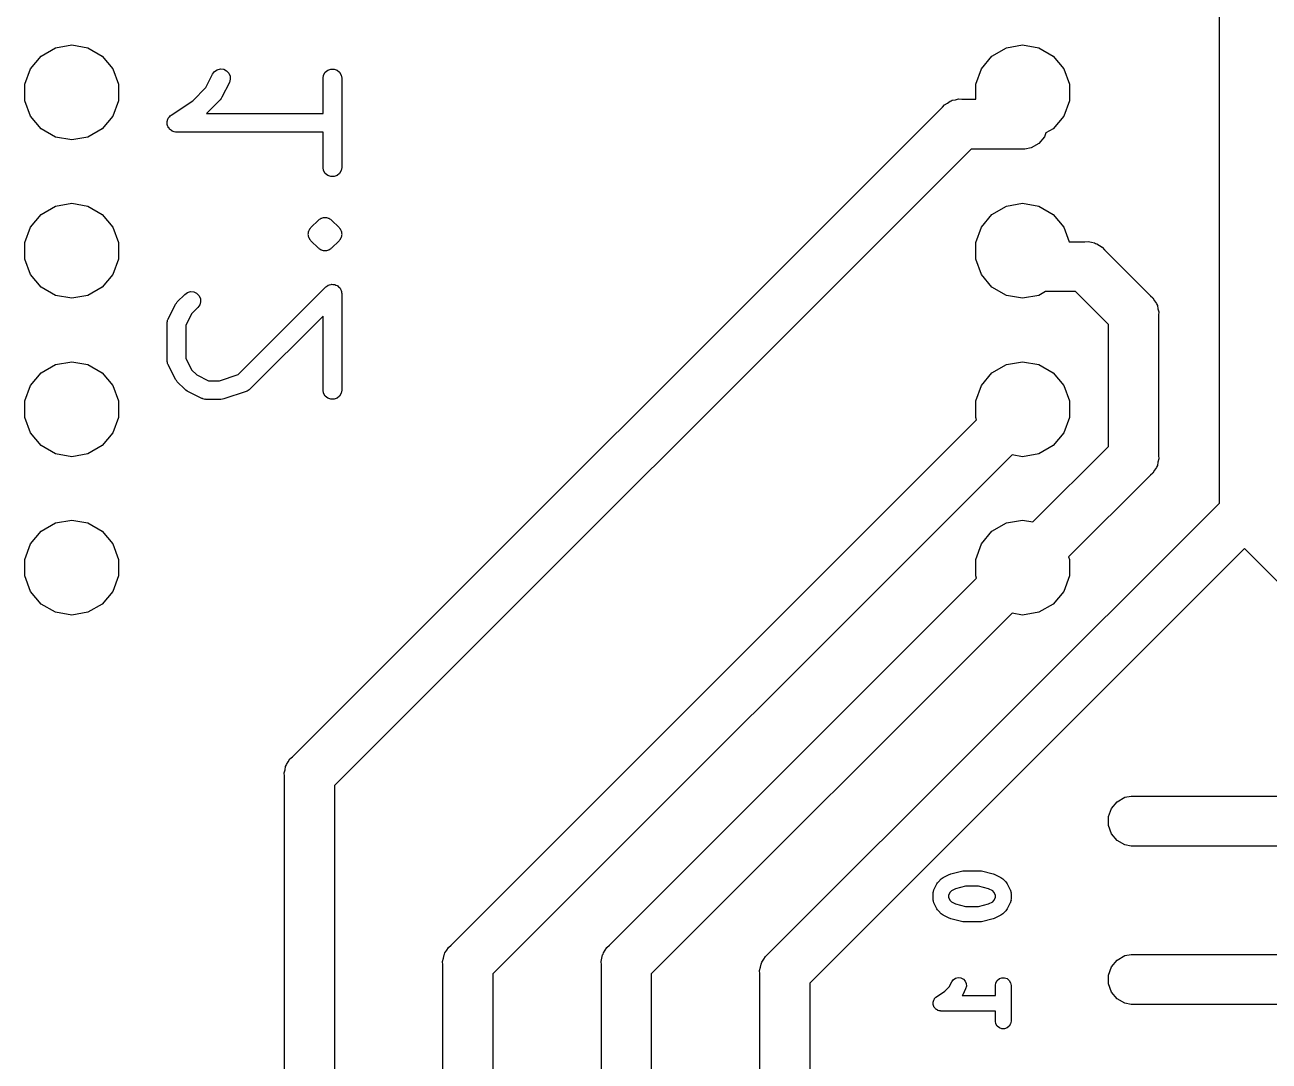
# Model space of a CAD drawing. Extents: x 112 to 225, y -124 to -58.
# Drawn here: x 132.35 to 152.29, y -105.2 to -88.58 of the extents above; entities that cross this region are included whole.
import ezdxf

# ---------------------------------------------------------------- set-up
doc = ezdxf.new("R2010")
doc.units = 0
doc.header["$MEASUREMENT"] = 0
doc.layers.add('BLACK', color=7, linetype='CONTINUOUS')

msp = doc.modelspace()

# ---------------------------------------------------------------- linework, layer by layer
at = {"layer": 'BLACK', "linetype": 'CONTINUOUS'}
for p, q in [((151.492, -96.2463), (151.492, -88.4095)), ((132.836, -88.9464), (133.096, -88.9004)), ((133.096, -88.9004), (133.356, -88.9464)), ((148.076, -88.9464), (148.336, -88.9004)), ((148.336, -88.9004), (148.596, -88.9464)), ((132.436, -89.2812), (132.606, -89.0786)), ((132.606, -89.0786), (132.836, -88.9464)), ((133.356, -88.9464), (133.586, -89.0786)), ((133.586, -89.0786), (133.756, -89.2812)), ((147.676, -89.2812), (147.846, -89.0786)), ((147.846, -89.0786), (148.076, -88.9464)), ((148.596, -88.9464), (148.826, -89.0786)), ((148.826, -89.0786), (148.996, -89.2812)), ((132.346, -89.5298), (132.436, -89.2812)), ((133.756, -89.2812), (133.846, -89.5298)), ((135.355, -89.3677), (135.386, -89.3258)), ((135.386, -89.3258), (135.43, -89.2971)), ((135.43, -89.2971), (135.48, -89.285)), ((135.48, -89.285), (135.532, -89.291)), ((135.532, -89.291), (135.579, -89.3143)), ((135.579, -89.3143), (135.614, -89.3521)), ((137.16, -89.3383), (137.2, -89.3049)), ((137.2, -89.3049), (137.249, -89.287)), ((137.249, -89.287), (137.301, -89.287)), ((137.301, -89.287), (137.35, -89.3049)), ((137.35, -89.3049), (137.39, -89.3383)), ((147.586, -89.5298), (147.676, -89.2812)), ((148.996, -89.2812), (149.086, -89.5298)), ((132.346, -89.7942), (132.346, -89.5298)), ((133.846, -89.5298), (133.846, -89.7942)), ((135.247, -89.584), (135.355, -89.3677)), ((135.623, -89.5018), (135.504, -89.7399)), ((135.614, -89.3521), (135.635, -89.3999)), ((135.638, -89.4519), (135.623, -89.5018)), ((135.635, -89.3999), (135.638, -89.4519)), ((137.125, -89.4348), (137.134, -89.3835)), ((137.125, -89.999), (137.125, -89.4348)), ((137.134, -89.3835), (137.16, -89.3383)), ((137.39, -89.3383), (137.416, -89.3835)), ((137.416, -89.3835), (137.425, -89.4348)), ((137.425, -89.4348), (137.425, -90.8633)), ((147.586, -89.77), (147.586, -89.5298)), ((149.086, -89.5298), (149.086, -89.7942)), ((135.037, -89.7944), (135.247, -89.584)), ((132.436, -90.0428), (132.346, -89.7942)), ((133.846, -89.7942), (133.756, -90.0428)), ((134.692, -90.0242), (135.037, -89.7944)), ((135.476, -89.7789), (135.256, -89.999)), ((135.49, -89.7592), (135.476, -89.7789)), ((135.504, -89.7399), (135.49, -89.7592)), ((136.636, -100.315), (147.051, -89.8995)), ((147.051, -89.8995), (147.085, -89.8589)), ((147.085, -89.8589), (147.131, -89.8323)), ((147.131, -89.8323), (147.174, -89.8019)), ((147.174, -89.8019), (147.192, -89.7973)), ((147.192, -89.7973), (147.207, -89.7883)), ((147.207, -89.7883), (147.259, -89.7791)), ((147.259, -89.7791), (147.311, -89.7654)), ((147.311, -89.7654), (147.364, -89.77)), ((147.364, -89.77), (147.586, -89.77)), ((149.086, -89.7942), (148.996, -90.0428)), ((132.606, -90.2454), (132.436, -90.0428)), ((133.756, -90.0428), (133.586, -90.2454)), ((134.627, -90.123), (134.63, -90.1152)), ((134.627, -90.1409), (134.627, -90.123)), ((134.63, -90.1152), (134.631, -90.1069)), ((134.631, -90.1069), (134.639, -90.0909)), ((134.639, -90.0909), (134.645, -90.074)), ((134.645, -90.074), (134.65, -90.0677)), ((134.65, -90.0677), (134.654, -90.0602)), ((134.654, -90.0602), (134.667, -90.0479)), ((134.667, -90.0479), (134.679, -90.0341)), ((134.679, -90.0341), (134.686, -90.03)), ((134.686, -90.03), (134.692, -90.0242)), ((135.256, -89.999), (137.125, -89.999)), ((148.996, -90.0428), (148.826, -90.2454)), ((132.836, -90.3776), (132.606, -90.2454)), ((133.586, -90.2454), (133.356, -90.3776)), ((134.625, -90.1587), (134.627, -90.1409)), ((134.627, -90.1668), (134.625, -90.1587)), ((134.627, -90.1751), (134.627, -90.1668)), ((134.633, -90.1919), (134.627, -90.1751)), ((134.638, -90.2093), (134.633, -90.1919)), ((134.642, -90.2162), (134.638, -90.2093)), ((134.645, -90.224), (134.642, -90.2162)), ((134.657, -90.2378), (134.645, -90.224)), ((134.666, -90.2527), (134.657, -90.2378)), ((134.673, -90.2576), (134.666, -90.2527)), ((134.679, -90.264), (134.673, -90.2576)), ((134.694, -90.2729), (134.679, -90.264)), ((134.708, -90.2835), (134.694, -90.2729)), ((134.716, -90.2858), (134.708, -90.2835)), ((134.724, -90.29), (134.716, -90.2858)), ((134.741, -90.2931), (134.724, -90.29)), ((134.758, -90.2981), (134.741, -90.2931)), ((134.767, -90.2976), (134.758, -90.2981)), ((134.775, -90.299), (134.767, -90.2976)), ((137.125, -90.299), (134.775, -90.299)), ((137.125, -90.8633), (137.125, -90.299)), ((148.71, -90.3121), (148.688, -90.3731)), ((148.826, -90.2454), (148.71, -90.3121)), ((133.096, -90.4236), (132.836, -90.3776)), ((133.356, -90.3776), (133.096, -90.4236)), ((148.597, -90.4811), (148.475, -90.5517)), ((148.688, -90.3731), (148.597, -90.4811)), ((147.512, -90.57), (137.306, -100.776)), ((148.371, -90.57), (147.512, -90.57)), ((148.475, -90.5517), (148.371, -90.57)), ((137.134, -90.9146), (137.125, -90.8633)), ((137.16, -90.9598), (137.134, -90.9146)), ((137.416, -90.9146), (137.39, -90.9598)), ((137.425, -90.8633), (137.416, -90.9146)), ((137.2, -90.9932), (137.16, -90.9598)), ((137.249, -91.0111), (137.2, -90.9932)), ((137.301, -91.0111), (137.249, -91.0111)), ((137.35, -90.9932), (137.301, -91.0111)), ((137.39, -90.9598), (137.35, -90.9932)), ((132.606, -91.6186), (132.836, -91.4864)), ((132.836, -91.4864), (133.096, -91.4404)), ((133.096, -91.4404), (133.356, -91.4864)), ((133.356, -91.4864), (133.586, -91.6186)), ((147.846, -91.6186), (148.076, -91.4864)), ((148.076, -91.4864), (148.336, -91.4404)), ((148.336, -91.4404), (148.596, -91.4864)), ((148.596, -91.4864), (148.826, -91.6186)), ((132.436, -91.8212), (132.606, -91.6186)), ((133.586, -91.6186), (133.756, -91.8212)), ((136.931, -91.8287), (137.05, -91.7096)), ((137.05, -91.7096), (137.061, -91.7021)), ((137.061, -91.7021), (137.07, -91.6928)), ((137.07, -91.6928), (137.082, -91.6873)), ((137.082, -91.6873), (137.093, -91.6798)), ((137.093, -91.6798), (137.105, -91.6764)), ((137.105, -91.6764), (137.117, -91.6708)), ((137.117, -91.6708), (137.13, -91.6697)), ((137.13, -91.6697), (137.143, -91.6663)), ((137.143, -91.6663), (137.156, -91.6674)), ((137.156, -91.6674), (137.169, -91.6663)), ((137.169, -91.6663), (137.182, -91.6697)), ((137.182, -91.6697), (137.195, -91.6708)), ((137.195, -91.6708), (137.207, -91.6764)), ((137.207, -91.6764), (137.219, -91.6798)), ((137.219, -91.6798), (137.23, -91.6873)), ((137.23, -91.6873), (137.242, -91.6928)), ((137.242, -91.6928), (137.251, -91.7021)), ((137.251, -91.7021), (137.262, -91.7096)), ((137.262, -91.7096), (137.381, -91.8287)), ((147.676, -91.8212), (147.846, -91.6186)), ((148.826, -91.6186), (148.996, -91.8212)), ((132.346, -92.0698), (132.436, -91.8212)), ((133.756, -91.8212), (133.846, -92.0698)), ((136.887, -91.9217), (136.889, -91.9153)), ((136.889, -91.9348), (136.887, -91.9217)), ((136.889, -91.9087), (136.891, -91.9025)), ((136.889, -91.9153), (136.889, -91.9087)), ((136.891, -91.9025), (136.892, -91.8959)), ((136.892, -91.8959), (136.898, -91.884)), ((136.898, -91.884), (136.901, -91.8714)), ((136.901, -91.8714), (136.905, -91.866)), ((136.905, -91.866), (136.907, -91.8598)), ((136.907, -91.8598), (136.911, -91.8547)), ((136.911, -91.8547), (136.914, -91.8487)), ((136.914, -91.8487), (136.923, -91.8394)), ((136.923, -91.8394), (136.931, -91.8287)), ((137.381, -91.8287), (137.389, -91.8394)), ((137.389, -91.8394), (137.398, -91.8487)), ((137.398, -91.8487), (137.401, -91.8547)), ((137.401, -91.8547), (137.405, -91.8598)), ((137.405, -91.8598), (137.407, -91.866)), ((137.407, -91.866), (137.411, -91.8714)), ((137.411, -91.8714), (137.414, -91.884)), ((137.414, -91.884), (137.42, -91.8959)), ((137.42, -91.8959), (137.42, -91.9025)), ((137.42, -91.9025), (137.423, -91.9087)), ((137.423, -91.9087), (137.423, -91.9153)), ((137.423, -91.9153), (137.424, -91.9217)), ((137.424, -91.9217), (137.423, -91.9348)), ((147.586, -92.0698), (147.676, -91.8212)), ((148.996, -91.8212), (149.081, -92.056)), ((132.346, -92.3342), (132.346, -92.0698)), ((133.846, -92.0698), (133.846, -92.3342)), ((136.887, -91.9478), (136.889, -91.9348)), ((136.889, -91.9542), (136.887, -91.9478)), ((136.889, -91.9608), (136.889, -91.9542)), ((136.891, -91.967), (136.889, -91.9608)), ((136.892, -91.9736), (136.891, -91.967)), ((136.898, -91.9855), (136.892, -91.9736)), ((136.901, -91.9982), (136.898, -91.9855)), ((136.905, -92.0036), (136.901, -91.9982)), ((136.907, -92.0098), (136.905, -92.0036)), ((136.911, -92.0148), (136.907, -92.0098)), ((136.914, -92.0208), (136.911, -92.0148)), ((136.923, -92.0301), (136.914, -92.0208)), ((136.931, -92.0408), (136.923, -92.0301)), ((137.05, -92.1599), (136.931, -92.0408)), ((137.381, -92.0408), (137.262, -92.1599)), ((137.389, -92.0301), (137.381, -92.0408)), ((137.398, -92.0208), (137.389, -92.0301)), ((137.401, -92.0148), (137.398, -92.0208)), ((137.405, -92.0098), (137.401, -92.0148)), ((137.407, -92.0036), (137.405, -92.0098)), ((137.411, -91.9982), (137.407, -92.0036)), ((137.414, -91.9855), (137.411, -91.9982)), ((137.42, -91.9736), (137.414, -91.9855)), ((137.423, -91.9608), (137.42, -91.967)), ((137.42, -91.967), (137.42, -91.9736)), ((137.423, -91.9348), (137.424, -91.9478)), ((137.424, -91.9478), (137.423, -91.9542)), ((137.423, -91.9542), (137.423, -91.9608)), ((147.586, -92.3342), (147.586, -92.0698)), ((149.081, -92.056), (149.335, -92.056)), ((149.335, -92.056), (149.387, -92.0514)), ((149.387, -92.0514), (149.439, -92.0651)), ((149.439, -92.0651), (149.491, -92.0743)), ((149.491, -92.0743), (149.506, -92.0833)), ((149.506, -92.0833), (149.524, -92.0879)), ((149.524, -92.0879), (149.567, -92.1183)), ((149.567, -92.1183), (149.613, -92.1449)), ((137.061, -92.1674), (137.05, -92.1599)), ((137.07, -92.1767), (137.061, -92.1674)), ((137.082, -92.1822), (137.07, -92.1767)), ((137.093, -92.1898), (137.082, -92.1822)), ((137.105, -92.1932), (137.093, -92.1898)), ((137.117, -92.1987), (137.105, -92.1932)), ((137.13, -92.1998), (137.117, -92.1987)), ((137.143, -92.2032), (137.13, -92.1998)), ((137.156, -92.2021), (137.143, -92.2032)), ((137.169, -92.2032), (137.156, -92.2021)), ((137.182, -92.1998), (137.169, -92.2032)), ((137.195, -92.1987), (137.182, -92.1998)), ((137.207, -92.1932), (137.195, -92.1987)), ((137.219, -92.1898), (137.207, -92.1932)), ((137.23, -92.1822), (137.219, -92.1898)), ((137.242, -92.1767), (137.23, -92.1822)), ((137.251, -92.1674), (137.242, -92.1767)), ((137.262, -92.1599), (137.251, -92.1674)), ((149.613, -92.1449), (149.647, -92.1855)), ((149.647, -92.1855), (150.384, -92.9228)), ((132.436, -92.5828), (132.346, -92.3342)), ((133.846, -92.3342), (133.756, -92.5828)), ((147.676, -92.5828), (147.586, -92.3342)), ((132.606, -92.7854), (132.436, -92.5828)), ((133.756, -92.5828), (133.586, -92.7854)), ((147.846, -92.7854), (147.676, -92.5828)), ((132.836, -92.9176), (132.606, -92.7854)), ((133.096, -92.9636), (132.836, -92.9176)), ((133.356, -92.9176), (133.096, -92.9636)), ((133.586, -92.7854), (133.356, -92.9176)), ((134.788, -93.0192), (134.907, -92.9001)), ((134.907, -92.9001), (134.95, -92.8702)), ((134.95, -92.8702), (135, -92.8568)), ((135, -92.8568), (135.052, -92.8613)), ((135.052, -92.8613), (135.099, -92.8833)), ((135.099, -92.8833), (135.136, -92.9202)), ((135.136, -92.9202), (135.158, -92.9674)), ((135.765, -94.1846), (137.169, -92.7811)), ((137.169, -92.7811), (137.185, -92.7698)), ((137.185, -92.7698), (137.2, -92.7572)), ((137.2, -92.7572), (137.206, -92.755)), ((137.206, -92.755), (137.212, -92.7512)), ((137.212, -92.7512), (137.23, -92.7461)), ((137.23, -92.7461), (137.249, -92.7394)), ((137.249, -92.7394), (137.256, -92.7394)), ((137.256, -92.7394), (137.262, -92.7377)), ((137.262, -92.7377), (137.281, -92.7394)), ((137.281, -92.7394), (137.301, -92.7394)), ((137.301, -92.7394), (137.307, -92.7417)), ((137.307, -92.7417), (137.314, -92.7423)), ((137.314, -92.7423), (137.332, -92.7505)), ((137.332, -92.7505), (137.35, -92.7572)), ((137.35, -92.7572), (137.355, -92.7615)), ((137.355, -92.7615), (137.361, -92.7643)), ((137.361, -92.7643), (137.375, -92.7781)), ((137.375, -92.7781), (137.39, -92.7907)), ((137.39, -92.7907), (137.393, -92.7964)), ((137.393, -92.7964), (137.398, -92.8011)), ((137.398, -92.8011), (137.406, -92.8189)), ((137.406, -92.8189), (137.416, -92.8358)), ((137.416, -92.8358), (137.417, -92.8423)), ((137.417, -92.8423), (137.42, -92.8483)), ((137.42, -92.8483), (137.422, -92.8678)), ((137.422, -92.8678), (137.425, -92.8871)), ((137.425, -92.8871), (137.425, -94.4348)), ((148.076, -92.9176), (147.846, -92.7854)), ((148.336, -92.9636), (148.076, -92.9176)), ((148.596, -92.9176), (148.336, -92.9636)), ((148.703, -92.856), (148.596, -92.9176)), ((149.186, -92.856), (148.703, -92.856)), ((149.714, -93.3837), (149.186, -92.856)), ((150.384, -92.9228), (150.425, -92.9569)), ((134.641, -93.2963), (134.76, -93.0582)), ((134.76, -93.0582), (134.774, -93.0388)), ((134.774, -93.0388), (134.788, -93.0192)), ((135.119, -93.1123), (135.017, -93.2141)), ((135.149, -93.0696), (135.119, -93.1123)), ((135.162, -93.0193), (135.149, -93.0696)), ((135.158, -92.9674), (135.162, -93.0193)), ((150.425, -92.9569), (150.452, -93.0029)), ((150.452, -93.0029), (150.482, -93.0463)), ((150.482, -93.0463), (150.487, -93.0636)), ((150.487, -93.0636), (150.496, -93.0791)), ((150.496, -93.0791), (150.505, -93.1313)), ((134.631, -93.3293), (134.634, -93.312)), ((134.634, -93.312), (134.638, -93.3045)), ((134.638, -93.3045), (134.641, -93.2963)), ((135.017, -93.2141), (134.925, -93.3987)), ((137.125, -93.2493), (135.952, -94.4218)), ((137.125, -94.4348), (137.125, -93.2493)), ((150.505, -93.1313), (150.519, -93.1826)), ((150.519, -93.1826), (150.514, -93.2355)), ((150.514, -93.2355), (150.514, -95.4865)), ((134.625, -93.3633), (134.626, -93.3548)), ((134.625, -93.9586), (134.625, -93.3633)), ((134.626, -93.3462), (134.631, -93.3293)), ((134.626, -93.3548), (134.626, -93.3462)), ((134.925, -93.3987), (134.925, -93.9232)), ((149.714, -95.3383), (149.714, -93.3837)), ((134.925, -93.9232), (135.017, -94.1078)), ((132.606, -94.1586), (132.836, -94.0264)), ((132.836, -94.0264), (133.096, -93.9804)), ((133.096, -93.9804), (133.356, -94.0264)), ((133.356, -94.0264), (133.586, -94.1586)), ((134.626, -93.9671), (134.625, -93.9586)), ((134.626, -93.9757), (134.626, -93.9671)), ((134.631, -93.9926), (134.626, -93.9757)), ((134.634, -94.0099), (134.631, -93.9926)), ((134.638, -94.0174), (134.634, -94.0099)), ((134.641, -94.0257), (134.638, -94.0174)), ((134.76, -94.2637), (134.641, -94.0257)), ((135.017, -94.1078), (135.102, -94.1924)), ((147.846, -94.1586), (148.076, -94.0264)), ((148.076, -94.0264), (148.336, -93.9804)), ((148.336, -93.9804), (148.596, -94.0264)), ((148.596, -94.0264), (148.826, -94.1586)), ((132.436, -94.3612), (132.606, -94.1586)), ((133.586, -94.1586), (133.756, -94.3612)), ((134.774, -94.2831), (134.76, -94.2637)), ((134.788, -94.3027), (134.774, -94.2831)), ((134.907, -94.4218), (134.788, -94.3027)), ((135.102, -94.1924), (135.287, -94.2848)), ((135.287, -94.2848), (135.465, -94.2848)), ((135.465, -94.2848), (135.765, -94.1846)), ((147.676, -94.3612), (147.846, -94.1586)), ((148.826, -94.1586), (148.996, -94.3612)), ((132.346, -94.6098), (132.436, -94.3612)), ((133.756, -94.3612), (133.846, -94.6098)), ((134.927, -94.4356), (134.907, -94.4218)), ((134.946, -94.4499), (134.927, -94.4356)), ((135.184, -94.5689), (134.946, -94.4499)), ((135.894, -94.458), (135.537, -94.5771)), ((135.901, -94.4539), (135.894, -94.458)), ((135.91, -94.4517), (135.901, -94.4539)), ((135.924, -94.4416), (135.91, -94.4517)), ((135.94, -94.4332), (135.924, -94.4416)), ((135.945, -94.4267), (135.94, -94.4332)), ((135.952, -94.4218), (135.945, -94.4267)), ((137.134, -94.4861), (137.125, -94.4348)), ((137.16, -94.5312), (137.134, -94.4861)), ((137.416, -94.4861), (137.39, -94.5312)), ((137.425, -94.4348), (137.416, -94.4861)), ((147.586, -94.6098), (147.676, -94.3612)), ((148.996, -94.3612), (149.086, -94.6098)), ((132.346, -94.8742), (132.346, -94.6098)), ((133.846, -94.6098), (133.846, -94.8742)), ((135.192, -94.5714), (135.184, -94.5689)), ((135.2, -94.5757), (135.192, -94.5714)), ((135.217, -94.5788), (135.2, -94.5757)), ((135.234, -94.5838), (135.217, -94.5788)), ((135.243, -94.5833), (135.234, -94.5838)), ((135.251, -94.5848), (135.243, -94.5833)), ((135.489, -94.5848), (135.251, -94.5848)), ((135.513, -94.5806), (135.489, -94.5848)), ((135.537, -94.5771), (135.513, -94.5806)), ((137.2, -94.5647), (137.16, -94.5312)), ((137.249, -94.5825), (137.2, -94.5647)), ((137.301, -94.5825), (137.249, -94.5825)), ((137.35, -94.5647), (137.301, -94.5825)), ((137.39, -94.5312), (137.35, -94.5647)), ((147.586, -94.8742), (147.586, -94.6098)), ((149.086, -94.6098), (149.086, -94.8742)), ((132.436, -95.1228), (132.346, -94.8742)), ((133.846, -94.8742), (133.756, -95.1228)), ((139.176, -103.337), (147.6, -94.9124)), ((147.6, -94.9124), (147.586, -94.8742)), ((149.086, -94.8742), (148.996, -95.1228)), ((132.606, -95.3254), (132.436, -95.1228)), ((133.756, -95.1228), (133.586, -95.3254)), ((148.996, -95.1228), (148.826, -95.3254)), ((132.836, -95.4576), (132.606, -95.3254)), ((133.096, -95.5036), (132.836, -95.4576)), ((133.356, -95.4576), (133.096, -95.5036)), ((133.586, -95.3254), (133.356, -95.4576)), ((148.169, -95.4742), (139.846, -103.798)), ((148.336, -95.5036), (148.169, -95.4742)), ((148.596, -95.4576), (148.336, -95.5036)), ((148.503, -96.5498), (149.714, -95.3383)), ((148.826, -95.3254), (148.596, -95.4576)), ((150.514, -95.4865), (150.519, -95.5394)), ((150.452, -95.7191), (150.425, -95.7651)), ((150.482, -95.6757), (150.452, -95.7191)), ((150.487, -95.6584), (150.482, -95.6757)), ((150.496, -95.6429), (150.487, -95.6584)), ((150.505, -95.5907), (150.496, -95.6429)), ((150.519, -95.5394), (150.505, -95.5907)), ((150.384, -95.7992), (149.072, -97.1116)), ((150.425, -95.7651), (150.384, -95.7992)), ((144.256, -103.483), (151.492, -96.2463)), ((132.436, -96.9012), (132.606, -96.6986)), ((132.606, -96.6986), (132.836, -96.5664)), ((132.836, -96.5664), (133.096, -96.5204)), ((133.096, -96.5204), (133.356, -96.5664)), ((133.356, -96.5664), (133.586, -96.6986)), ((133.586, -96.6986), (133.756, -96.9012)), ((147.676, -96.9012), (147.846, -96.6986)), ((147.846, -96.6986), (148.076, -96.5664)), ((148.076, -96.5664), (148.336, -96.5204)), ((148.336, -96.5204), (148.503, -96.5498)), ((132.346, -97.1498), (132.436, -96.9012)), ((133.756, -96.9012), (133.846, -97.1498)), ((147.586, -97.1498), (147.676, -96.9012)), ((151.892, -96.9777), (144.926, -103.944)), ((149.072, -97.1116), (149.086, -97.1498)), ((160.595, -105.68), (151.892, -96.9777)), ((132.346, -97.4142), (132.346, -97.1498)), ((133.846, -97.1498), (133.846, -97.4142)), ((147.586, -97.4142), (147.586, -97.1498)), ((149.086, -97.1498), (149.086, -97.4142)), ((132.436, -97.6628), (132.346, -97.4142)), ((133.846, -97.4142), (133.756, -97.6628)), ((141.716, -103.337), (147.6, -97.4524)), ((147.6, -97.4524), (147.586, -97.4142)), ((149.086, -97.4142), (148.996, -97.6628)), ((132.606, -97.8654), (132.436, -97.6628)), ((133.756, -97.6628), (133.586, -97.8654)), ((148.996, -97.6628), (148.826, -97.8654)), ((132.836, -97.9976), (132.606, -97.8654)), ((133.586, -97.8654), (133.356, -97.9976)), ((148.826, -97.8654), (148.596, -97.9976)), ((133.096, -98.0436), (132.836, -97.9976)), ((133.356, -97.9976), (133.096, -98.0436)), ((148.169, -98.0142), (142.386, -103.798)), ((148.336, -98.0436), (148.169, -98.0142)), ((148.596, -97.9976), (148.336, -98.0436)), ((136.515, -100.523), (136.524, -100.471)), ((136.524, -100.471), (136.533, -100.456)), ((136.533, -100.456), (136.538, -100.438)), ((136.538, -100.438), (136.568, -100.395)), ((136.568, -100.395), (136.595, -100.349)), ((136.595, -100.349), (136.636, -100.315)), ((136.501, -100.575), (136.515, -100.523)), ((136.506, -100.628), (136.501, -100.575)), ((136.506, -104.867), (136.506, -100.628)), ((137.306, -100.776), (137.306, -114.26)), ((149.762, -101.143), (149.853, -101.035)), ((149.853, -101.035), (149.975, -100.964)), ((149.975, -100.964), (150.079, -100.946)), ((150.079, -100.946), (154.814, -100.946)), ((149.714, -101.275), (149.762, -101.143)), ((149.714, -101.417), (149.714, -101.275)), ((149.762, -101.549), (149.714, -101.417)), ((149.853, -101.657), (149.762, -101.549)), ((149.975, -101.728), (149.853, -101.657)), ((150.079, -101.746), (149.975, -101.728)), ((154.666, -101.746), (150.079, -101.746)), ((146.986, -102.322), (147.033, -102.274)), ((147.033, -102.274), (147.05, -102.263)), ((147.05, -102.263), (147.066, -102.251)), ((147.066, -102.251), (147.161, -102.203)), ((147.161, -102.203), (147.174, -102.199)), ((147.174, -102.199), (147.187, -102.194)), ((147.187, -102.194), (147.377, -102.146)), ((147.377, -102.146), (147.392, -102.145)), ((147.392, -102.145), (147.407, -102.142)), ((147.407, -102.142), (147.645, -102.142)), ((147.645, -102.142), (147.66, -102.145)), ((147.66, -102.145), (147.676, -102.146)), ((147.676, -102.146), (147.866, -102.194)), ((147.866, -102.194), (147.879, -102.199)), ((147.879, -102.199), (147.892, -102.203)), ((147.892, -102.203), (147.987, -102.251)), ((147.987, -102.251), (148.003, -102.263)), ((148.003, -102.263), (148.02, -102.274)), ((148.02, -102.274), (148.067, -102.322)), ((146.901, -102.505), (146.903, -102.498)), ((146.902, -102.491), (146.906, -102.477)), ((146.903, -102.498), (146.902, -102.491)), ((146.906, -102.477), (146.909, -102.463)), ((146.909, -102.463), (146.913, -102.456)), ((146.913, -102.456), (146.915, -102.449)), ((146.915, -102.449), (146.962, -102.354)), ((146.962, -102.354), (146.974, -102.338)), ((146.974, -102.338), (146.986, -102.322)), ((147.177, -102.484), (147.151, -102.535)), ((147.196, -102.465), (147.177, -102.484)), ((147.26, -102.433), (147.196, -102.465)), ((147.423, -102.392), (147.26, -102.433)), ((147.63, -102.392), (147.423, -102.392)), ((147.792, -102.433), (147.63, -102.392)), ((147.857, -102.465), (147.792, -102.433)), ((147.876, -102.484), (147.857, -102.465)), ((147.901, -102.535), (147.876, -102.484)), ((148.067, -102.322), (148.079, -102.338)), ((148.079, -102.338), (148.091, -102.354)), ((148.091, -102.354), (148.138, -102.449)), ((148.138, -102.449), (148.14, -102.456)), ((148.14, -102.456), (148.144, -102.463)), ((148.144, -102.463), (148.146, -102.477)), ((148.146, -102.477), (148.151, -102.491)), ((148.151, -102.491), (148.15, -102.498)), ((148.15, -102.498), (148.151, -102.505)), ((146.901, -102.601), (146.901, -102.505)), ((146.903, -102.608), (146.901, -102.601)), ((146.902, -102.615), (146.903, -102.608)), ((146.906, -102.629), (146.902, -102.615)), ((146.909, -102.643), (146.906, -102.629)), ((146.913, -102.65), (146.909, -102.643)), ((146.915, -102.656), (146.913, -102.65)), ((146.962, -102.752), (146.915, -102.656)), ((147.151, -102.535), (147.151, -102.571)), ((147.151, -102.571), (147.177, -102.622)), ((147.177, -102.622), (147.196, -102.641)), ((147.196, -102.641), (147.26, -102.673)), ((147.26, -102.673), (147.423, -102.714)), ((147.63, -102.714), (147.792, -102.673)), ((147.792, -102.673), (147.857, -102.641)), ((147.857, -102.641), (147.876, -102.622)), ((147.876, -102.622), (147.901, -102.571)), ((147.901, -102.571), (147.901, -102.535)), ((148.138, -102.656), (148.091, -102.752)), ((148.14, -102.65), (148.138, -102.656)), ((148.144, -102.643), (148.14, -102.65)), ((148.146, -102.629), (148.144, -102.643)), ((148.151, -102.615), (148.146, -102.629)), ((148.151, -102.601), (148.15, -102.608)), ((148.15, -102.608), (148.151, -102.615)), ((148.151, -102.505), (148.151, -102.601)), ((146.974, -102.768), (146.962, -102.752)), ((146.986, -102.784), (146.974, -102.768)), ((147.033, -102.832), (146.986, -102.784)), ((147.05, -102.843), (147.033, -102.832)), ((147.066, -102.855), (147.05, -102.843)), ((147.161, -102.903), (147.066, -102.855)), ((147.423, -102.714), (147.63, -102.714)), ((147.987, -102.855), (147.892, -102.903)), ((148.003, -102.843), (147.987, -102.855)), ((148.02, -102.832), (148.003, -102.843)), ((148.067, -102.784), (148.02, -102.832)), ((148.079, -102.768), (148.067, -102.784)), ((148.091, -102.752), (148.079, -102.768)), ((147.174, -102.907), (147.161, -102.903)), ((147.187, -102.912), (147.174, -102.907)), ((147.377, -102.96), (147.187, -102.912)), ((147.392, -102.961), (147.377, -102.96)), ((147.407, -102.964), (147.392, -102.961)), ((147.645, -102.964), (147.407, -102.964)), ((147.66, -102.961), (147.645, -102.964)), ((147.676, -102.96), (147.66, -102.961)), ((147.866, -102.912), (147.676, -102.96)), ((147.879, -102.907), (147.866, -102.912)), ((147.892, -102.903), (147.879, -102.907)), ((139.055, -103.545), (139.064, -103.493)), ((139.064, -103.493), (139.073, -103.478)), ((139.073, -103.478), (139.078, -103.46)), ((139.078, -103.46), (139.108, -103.417)), ((139.108, -103.417), (139.135, -103.371)), ((139.135, -103.371), (139.176, -103.337)), ((141.595, -103.545), (141.604, -103.493)), ((141.604, -103.493), (141.613, -103.478)), ((141.613, -103.478), (141.618, -103.46)), ((141.618, -103.46), (141.648, -103.417)), ((141.648, -103.417), (141.675, -103.371)), ((141.675, -103.371), (141.716, -103.337)), ((144.215, -103.517), (144.256, -103.483)), ((149.975, -103.504), (150.079, -103.486)), ((150.079, -103.486), (154.814, -103.486)), ((139.041, -103.597), (139.055, -103.545)), ((139.046, -103.649), (139.041, -103.597)), ((139.046, -104.359), (139.046, -103.649)), ((141.581, -103.597), (141.595, -103.545)), ((141.586, -103.649), (141.581, -103.597)), ((141.586, -112.811), (141.586, -103.649)), ((144.121, -103.743), (144.135, -103.691)), ((144.135, -103.691), (144.144, -103.639)), ((144.144, -103.639), (144.153, -103.624)), ((144.153, -103.624), (144.158, -103.606)), ((144.158, -103.606), (144.188, -103.563)), ((144.188, -103.563), (144.215, -103.517)), ((149.714, -103.815), (149.762, -103.683)), ((149.762, -103.683), (149.853, -103.575)), ((149.853, -103.575), (149.975, -103.504)), ((139.846, -103.798), (139.846, -113.812)), ((142.386, -103.798), (142.386, -112.811)), ((144.126, -103.795), (144.121, -103.743)), ((144.126, -112.811), (144.126, -103.795)), ((147.2, -103.926), (147.226, -103.891)), ((147.226, -103.891), (147.262, -103.867)), ((147.262, -103.867), (147.305, -103.857)), ((147.305, -103.857), (147.348, -103.862)), ((147.348, -103.862), (147.387, -103.881)), ((147.387, -103.881), (147.416, -103.913)), ((147.931, -103.901), (147.964, -103.873)), ((147.964, -103.873), (148.005, -103.858)), ((148.005, -103.858), (148.048, -103.858)), ((148.048, -103.858), (148.089, -103.873)), ((148.089, -103.873), (148.122, -103.901)), ((149.714, -103.957), (149.714, -103.815)), ((144.926, -103.944), (144.926, -112.811)), ((146.957, -104.163), (147.09, -104.075)), ((147.09, -104.075), (147.162, -104.003)), ((147.162, -104.003), (147.2, -103.926)), ((147.424, -104.037), (147.376, -104.133)), ((147.416, -103.913), (147.434, -103.952)), ((147.436, -103.996), (147.424, -104.037)), ((147.434, -103.952), (147.436, -103.996)), ((147.901, -103.982), (147.909, -103.939)), ((147.901, -104.142), (147.901, -103.982)), ((147.909, -103.939), (147.931, -103.901)), ((148.122, -103.901), (148.144, -103.939)), ((148.144, -103.939), (148.151, -103.982)), ((148.151, -103.982), (148.151, -104.553)), ((149.762, -104.089), (149.714, -103.957)), ((149.853, -104.197), (149.762, -104.089)), ((146.902, -104.275), (146.903, -104.26)), ((146.903, -104.282), (146.902, -104.275)), ((146.903, -104.246), (146.906, -104.239)), ((146.903, -104.26), (146.903, -104.246)), ((146.903, -104.289), (146.903, -104.282)), ((146.908, -104.303), (146.903, -104.289)), ((146.906, -104.232), (146.913, -104.219)), ((146.906, -104.239), (146.906, -104.232)), ((146.913, -104.219), (146.918, -104.205)), ((146.918, -104.205), (146.923, -104.199)), ((146.923, -104.199), (146.926, -104.193)), ((146.926, -104.193), (146.936, -104.183)), ((146.936, -104.183), (146.946, -104.171)), ((146.946, -104.171), (146.952, -104.168)), ((146.952, -104.168), (146.957, -104.163)), ((147.376, -104.133), (147.369, -104.142)), ((147.369, -104.142), (147.901, -104.142)), ((149.975, -104.268), (149.853, -104.197)), ((150.079, -104.286), (149.975, -104.268)), ((154.666, -104.286), (150.079, -104.286)), ((139.046, -112.741), (139.046, -104.359)), ((139.046, -104.359), (139.046, -104.359)), ((146.912, -104.317), (146.908, -104.303)), ((146.916, -104.323), (146.912, -104.317)), ((146.918, -104.33), (146.916, -104.323)), ((146.928, -104.341), (146.918, -104.33)), ((146.936, -104.354), (146.928, -104.341)), ((146.942, -104.358), (146.936, -104.354)), ((146.946, -104.363), (146.942, -104.358)), ((146.959, -104.37), (146.946, -104.363)), ((146.971, -104.379), (146.959, -104.37)), ((146.978, -104.381), (146.971, -104.379)), ((146.984, -104.385), (146.978, -104.381)), ((146.998, -104.387), (146.984, -104.385)), ((147.013, -104.391), (146.998, -104.387)), ((147.02, -104.391), (147.013, -104.391)), ((147.026, -104.392), (147.02, -104.391)), ((147.901, -104.392), (147.026, -104.392)), ((147.901, -104.553), (147.901, -104.392)), ((147.909, -104.596), (147.901, -104.553)), ((147.931, -104.633), (147.909, -104.596)), ((147.964, -104.661), (147.931, -104.633)), ((148.005, -104.676), (147.964, -104.661)), ((148.048, -104.676), (148.005, -104.676)), ((148.089, -104.661), (148.048, -104.676)), ((148.122, -104.633), (148.089, -104.661)), ((148.144, -104.596), (148.122, -104.633)), ((148.151, -104.553), (148.144, -104.596)), ((136.506, -112.741), (136.506, -104.867)), ((136.506, -104.867), (136.506, -104.867))]:
    msp.add_line(p, q, dxfattribs=at)

doc.saveas('drawing.dxf')
